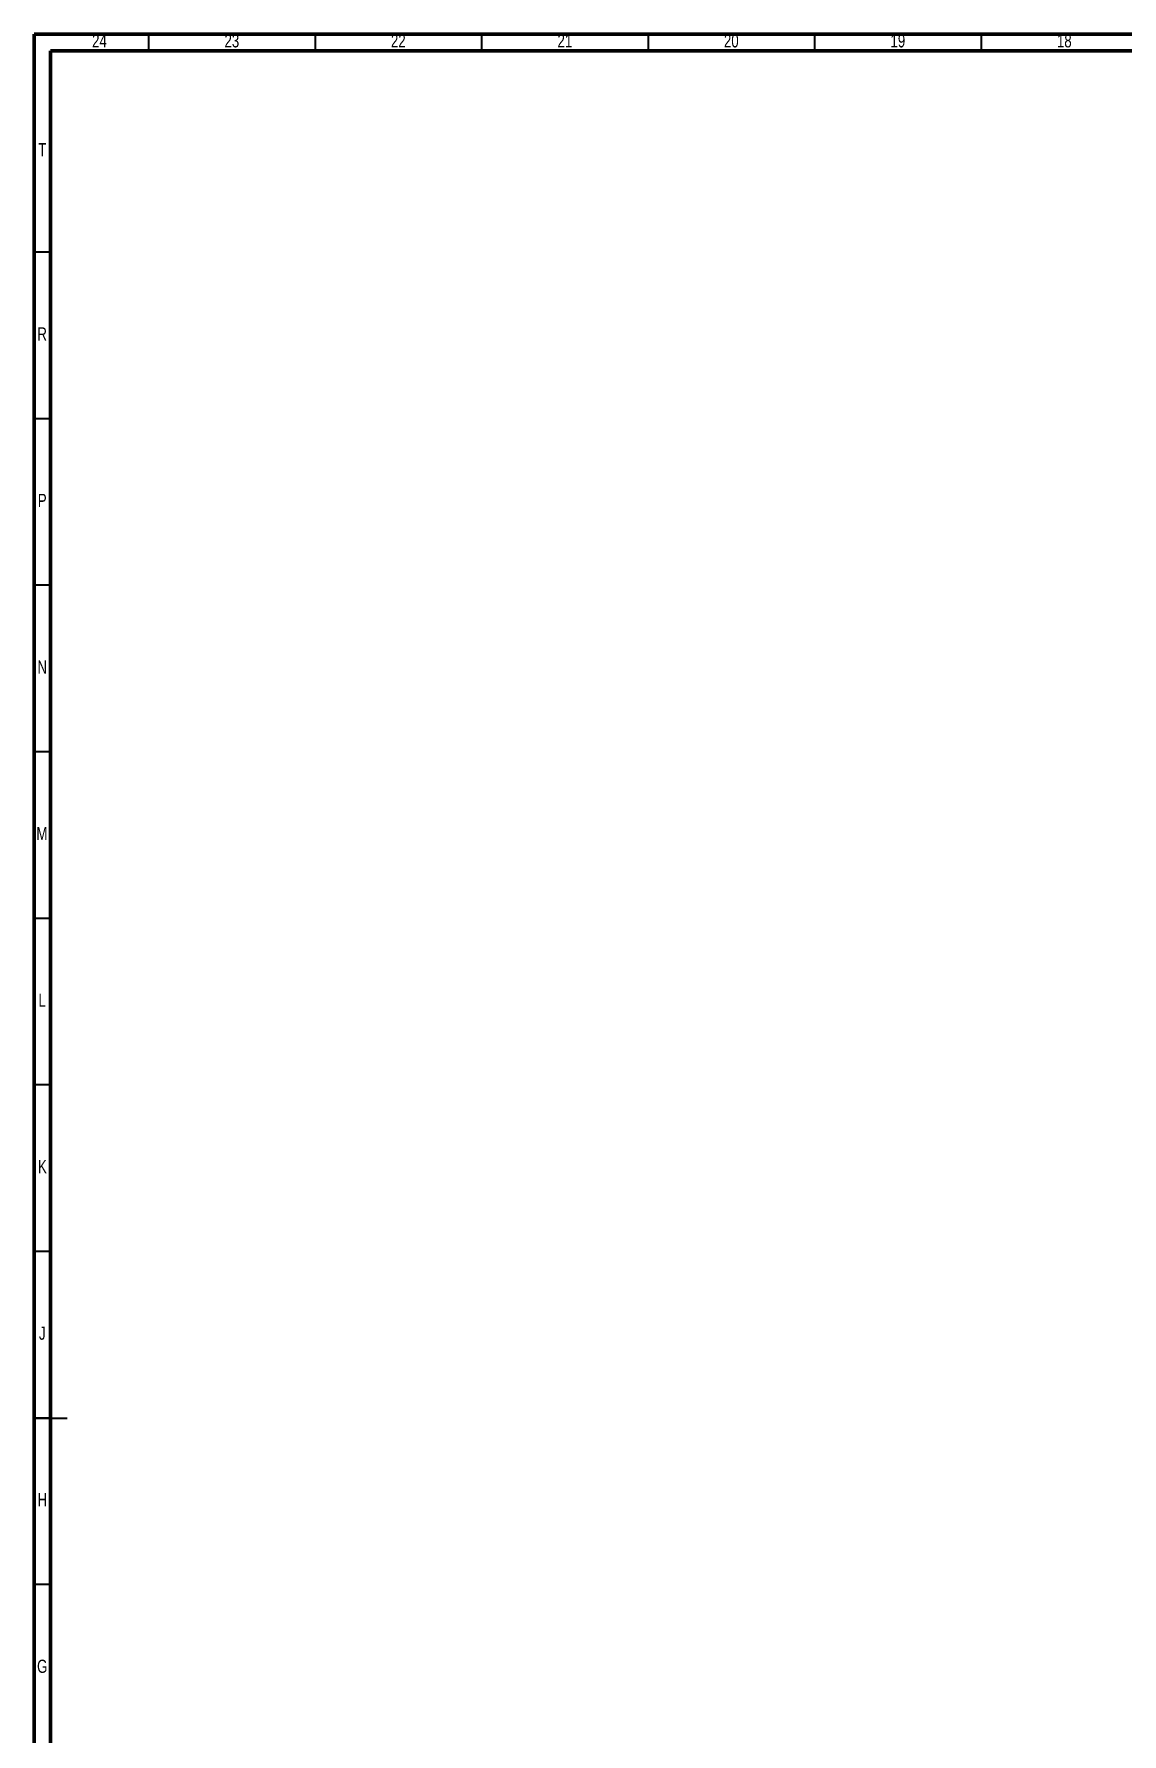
# Model space of a CAD drawing. Header units: inches. Extents: x 0.6 to 46.6, y 0.2 to 32.9.
# Drawn here: x 0.59 to 13.45, y 12.82 to 32.91 of the extents above; entities that cross this region are included whole.
import ezdxf

# ---------------------------------------------------------------- set-up
doc = ezdxf.new("R2010")
doc.units = ezdxf.units.IN
doc.header["$MEASUREMENT"] = 0
doc.styles.add('SLDTEXTSTYLE0', font='TXT', dxfattribs={"width": 0.75})

msp = doc.modelspace()

# ---------------------------------------------------------------- linework, layer by layer
at = {"color": 7, "linetype": 'Continuous', "lineweight": 70}
for p, q in [((0.591, 0.197), (0.591, 32.913)), ((0.591, 32.913), (46.614, 32.913)), ((0.787, 0.394), (0.787, 32.717)), ((0.787, 32.717), (46.417, 32.717))]:
    msp.add_line(p, q, dxfattribs=at)
at = {"color": 7, "linetype": 'Continuous', "lineweight": 35}
for p, q in [((1.949, 32.717), (1.949, 32.913)), ((3.917, 32.717), (3.917, 32.913)), ((5.886, 32.717), (5.886, 32.913)), ((7.854, 32.717), (7.854, 32.913)), ((9.823, 32.717), (9.823, 32.913)), ((11.791, 32.717), (11.791, 32.913)), ((0.787, 30.335), (0.591, 30.335)), ((0.787, 28.366), (0.591, 28.366)), ((0.787, 26.398), (0.591, 26.398)), ((0.787, 24.429), (0.591, 24.429)), ((0.787, 22.461), (0.591, 22.461)), ((0.787, 20.492), (0.591, 20.492)), ((0.787, 18.524), (0.591, 18.524)), ((0.591, 16.555), (0.984, 16.555)), ((0.787, 16.555), (0.591, 16.555)), ((0.787, 14.587), (0.591, 14.587))]:
    msp.add_line(p, q, dxfattribs=at)

# ---------------------------------------------------------------- texts
at = {"color": 7, "linetype": 'Continuous', "lineweight": 0, "attachment_point": 2, "style": 'SLDTEXTSTYLE0'}
for s, insert, char_height in [('24', (1.365, 32.912), 0.1562), ('23', (2.93, 32.912), 0.1562), ('22', (4.898, 32.912), 0.1562), ('21', (6.867, 32.912), 0.1562), ('20', (8.835, 32.912), 0.1562), ('19', (10.804, 32.912), 0.1562), ('18', (12.772, 32.912), 0.1562), ('T', (0.689, 31.624), 0.156), ('R', (0.687, 29.447), 0.156), ('P', (0.688, 27.479), 0.156), ('N', (0.688, 25.51), 0.156), ('M', (0.684, 23.542), 0.156), ('L', (0.687, 21.573), 0.156), ('K', (0.689, 19.605), 0.156), ('J', (0.688, 17.636), 0.156), ('H', (0.689, 15.668), 0.156), ('G', (0.688, 13.699), 0.156)]:
    msp.add_mtext(s, dxfattribs=dict(at, insert=insert, char_height=char_height))

doc.saveas('drawing.dxf')
